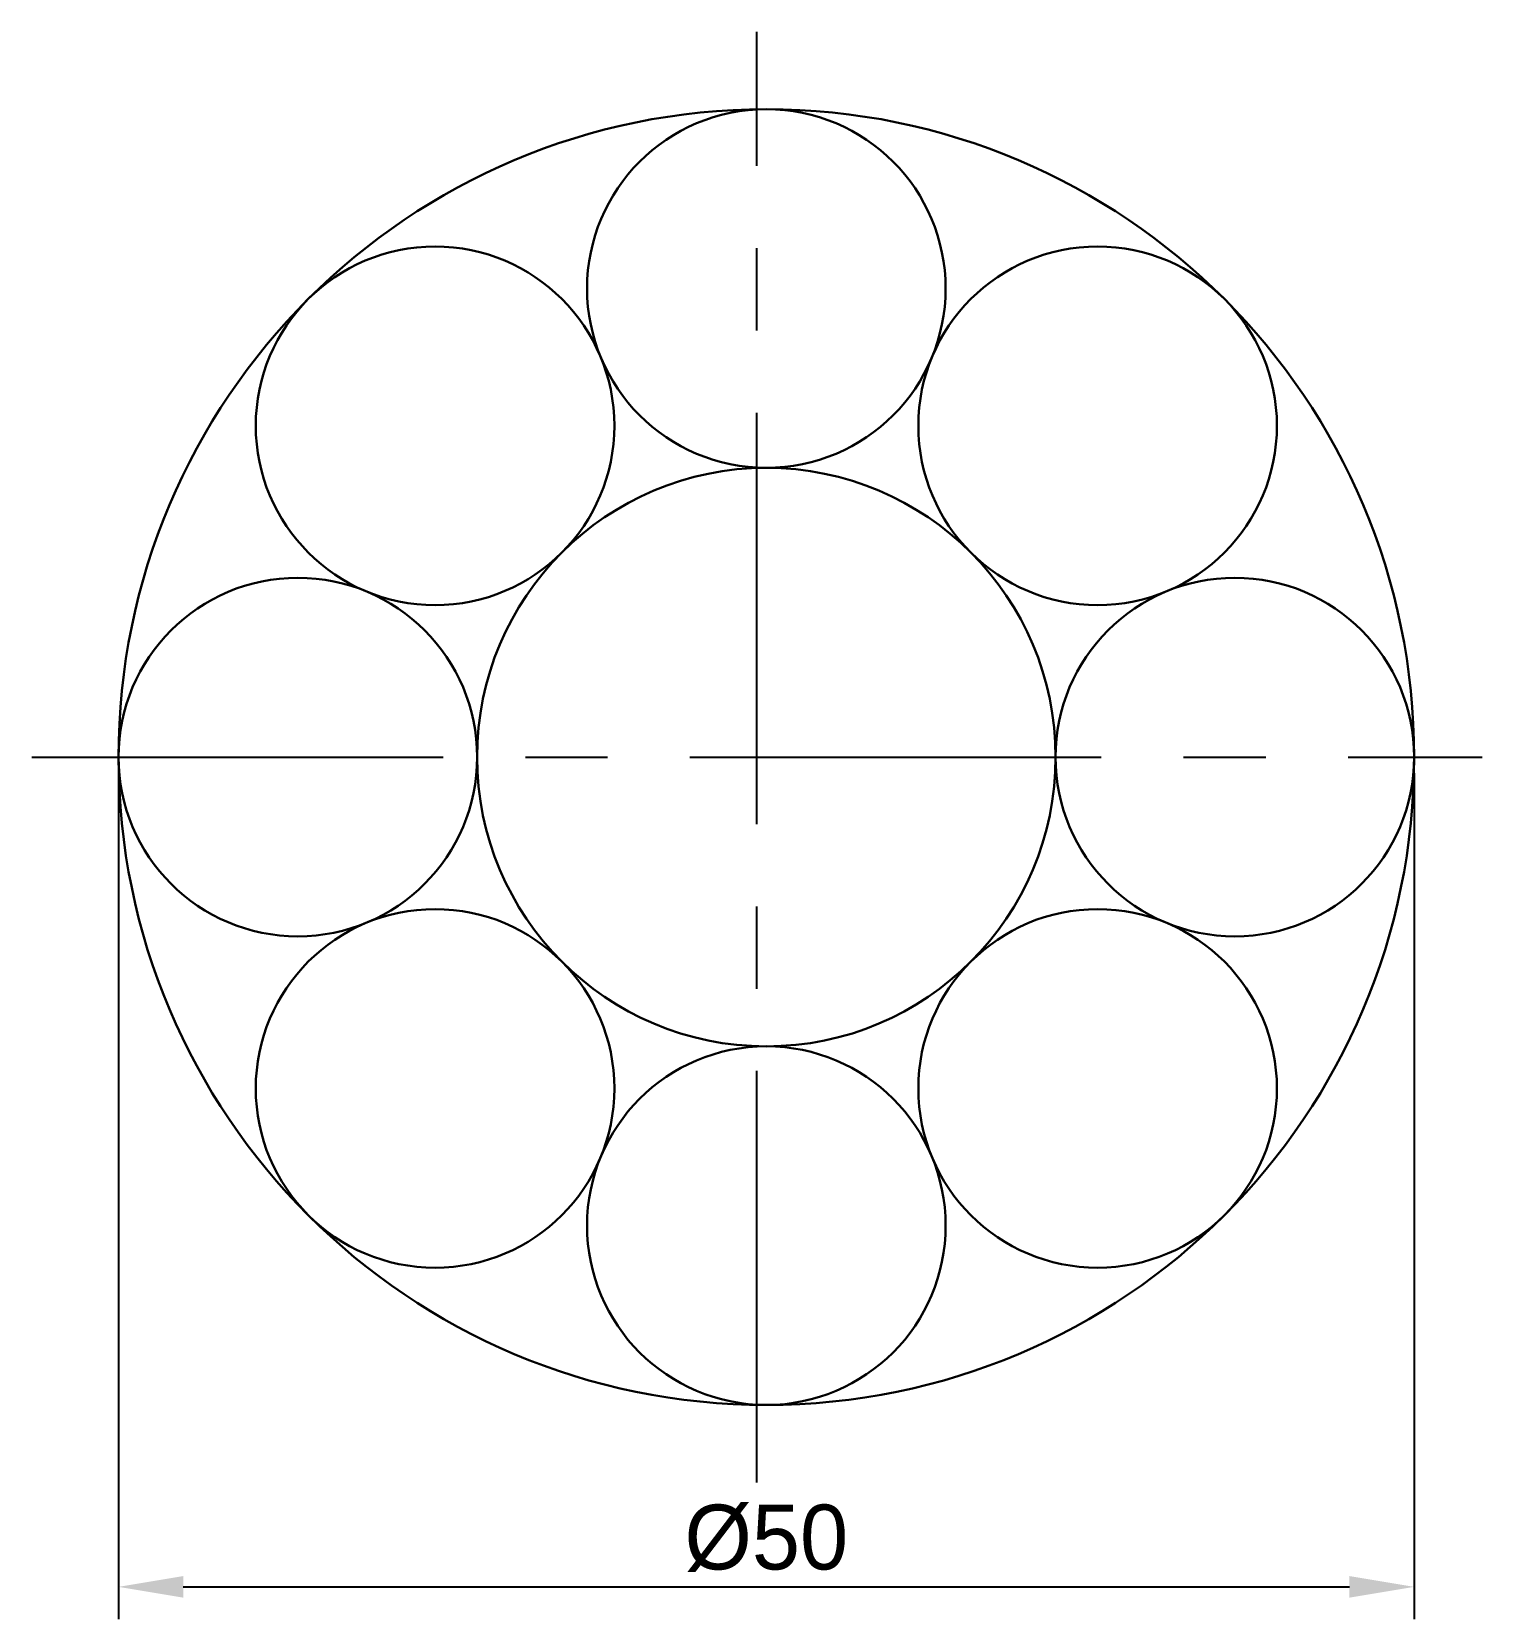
# Model space of a CAD drawing. Header units: millimetres. Extents: x 390.8 to 446.8, y 152.8 to 214.
import ezdxf

# ---------------------------------------------------------------- set-up
doc = ezdxf.new("R2010")
doc.units = ezdxf.units.MM
doc.linetypes.add('CENTER', pattern=[50.8, 31.75, -6.35, 6.35, -6.35])
doc.dimstyles.new('ISO-25', dxfattribs={"dimtxt": 2.5, "dimasz": 2.5, "dimexe": 1.25, "dimexo": 0.625, "dimtad": 1, "dimdsep": 46, "dimtxsty": 'Standard', "dimcen": 2.5, "dimadec": 0, "dimazin": 0, "dimtfac": 1, "dimtmove": 0, "dimatfit": 3, "dimfxl": 0, "dimarcsym": 0})

# ---------------------------------------------------------------- blocks, each defined once
blk = doc.blocks.new('*D2')
at = {"color": 0, "lineweight": -2, "transparency": 16777216}
for p, q in [((394.144, 185.396), (394.144, 152.752)), ((444.144, 185.396), (444.144, 152.752)), ((396.644, 154.002), (441.644, 154.002))]:
    blk.add_line(p, q, dxfattribs=at)
at = {"color": 0, "transparency": 16777216}
for points in [[(396.644, 154.419), (396.644, 153.586), (394.144, 154.002)], [(441.644, 154.419), (441.644, 153.586), (444.144, 154.002)]]:
    blk.add_solid(points, dxfattribs=at)
at = {"layer": 'Defpoints', "color": 0, "transparency": 16777216}
for p in [(394.144, 186.021), (444.144, 186.021), (444.144, 154.002)]:
    blk.add_point(p, dxfattribs=at)
at = {"color": 0, "transparency": 16777216, "insert": (419.144, 155.877), "char_height": 2.5, "attachment_point": 5}
blk.add_mtext('%%C50', dxfattribs=at)

msp = doc.modelspace()

# ---------------------------------------------------------------- linework, layer by layer
at = {"color": 1, "linetype": 'CENTER', "ltscale": 0.5}
for p, q in [((418.783, 158.033), (418.783, 214.01)), ((390.795, 186.021), (446.772, 186.021))]:
    msp.add_line(p, q, dxfattribs=at)
at = {"color": 4, "lineweight": 30}
msp.add_circle((419.144, 186.021), 25, dxfattribs=at)
at = {"lineweight": 30}
for centre, radius in [((419.144, 204.102), 6.919), ((406.359, 198.806), 6.919), ((431.929, 198.806), 6.919), ((419.144, 186.021), 11.162), ((401.063, 186.021), 6.919), ((437.224, 186.021), 6.919), ((406.359, 173.236), 6.919), ((431.929, 173.236), 6.919), ((419.144, 167.941), 6.919)]:
    msp.add_circle(centre, radius, dxfattribs=at)

# ---------------------------------------------------------------- dimensions: what is measured, and where the dimension line sits
at = {"color": 3}
dim = msp.add_linear_dim(base=(444.144, 154.002), p1=(394.144, 186.021), p2=(444.144, 186.021), text='%%C<>', dimstyle='ISO-25', dxfattribs=at)
dim.commit()
dim.dimension.update_dxf_attribs({"geometry": '*D2', "text_midpoint": (419.144, 155.877)})

doc.saveas('drawing.dxf')
